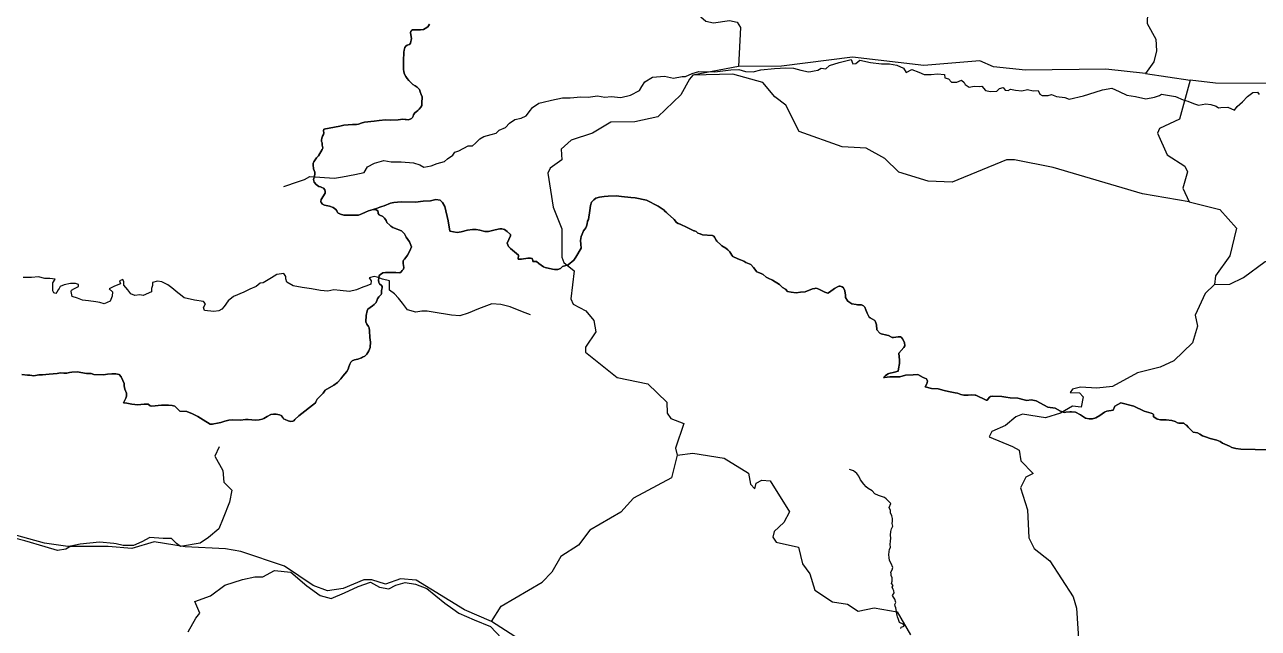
# Model space of a CAD drawing. Header units: metres. Extents: x 13.21 to 19.52, y 42.14 to 46.62.
# Drawn here: x 17.3293 to 17.7217, y 45.4428 to 45.6349 of the extents above; entities that cross this region are included whole.
import ezdxf

# ---------------------------------------------------------------- set-up
doc = ezdxf.new("R2010")
doc.units = ezdxf.units.M
doc.header["$MEASUREMENT"] = 0
for name, color, linetype in [('CESTE', 5, 'Continuous'), ('hr', 9, 'Continuous'), ('RIJEKE', 4, 'Continuous')]:
    doc.layers.add(name, color=color, linetype=linetype)

msp = doc.modelspace()

# ---------------------------------------------------------------- linework, layer by layer
at = {"layer": 'CESTE'}
for p, q in [((17.55638, 45.62156), (17.5418, 45.61883)), ((17.5418, 45.61883), (17.54075, 45.61754)), ((17.68584, 45.61928), (17.70009, 45.61723)), ((17.53637, 45.50013), (17.53688, 45.49785))]:
    msp.add_line(p, q, dxfattribs=at)
for points in [[(17.69358, 45.70353), (17.68395, 45.70104), (17.67989, 45.69888), (17.67972, 45.69178), (17.67815, 45.68647), (17.67878, 45.68105), (17.68278, 45.67966), (17.68722, 45.67537), (17.69053, 45.6686), (17.69318, 45.66556), (17.69611, 45.65323), (17.69412, 45.64807), (17.68969, 45.64367), (17.68653, 45.63876), (17.68635, 45.6352), (17.68917, 45.6302), (17.6894, 45.62658), (17.68853, 45.62305), (17.68584, 45.61928)], [(17.52374, 45.68534), (17.52831, 45.67317), (17.5304, 45.66433), (17.5444, 45.63732), (17.54596, 45.63602), (17.54847, 45.63548), (17.55356, 45.63616), (17.55591, 45.6356), (17.55701, 45.63393), (17.55638, 45.62156)], [(17.68584, 45.61928), (17.67321, 45.62073), (17.64763, 45.62042), (17.63749, 45.62149), (17.63315, 45.62331), (17.61536, 45.62183), (17.59266, 45.62454), (17.57003, 45.62168), (17.55638, 45.62156)], [(17.54075, 45.61754), (17.53804, 45.6125), (17.53069, 45.60554), (17.52341, 45.60393), (17.51575, 45.60385), (17.50995, 45.60037), (17.50312, 45.59812), (17.49995, 45.59526), (17.50014, 45.59183), (17.49641, 45.58919), (17.49571, 45.58758), (17.49736, 45.5768), (17.50012, 45.56988), (17.50013, 45.56086), (17.50084, 45.55921), (17.50411, 45.55656), (17.50302, 45.54762), (17.50382, 45.54588), (17.50783, 45.54378), (17.51039, 45.54072), (17.51102, 45.5371), (17.5077, 45.53225), (17.50766, 45.53064), (17.51773, 45.52256), (17.52751, 45.52055), (17.53358, 45.51472), (17.53364, 45.51123), (17.5348, 45.5096), (17.53902, 45.50793), (17.53637, 45.50013)], [(17.69978, 45.57851), (17.68485, 45.58106), (17.65652, 45.58938), (17.64418, 45.59184), (17.64163, 45.59184), (17.62435, 45.58473), (17.6167, 45.58506), (17.60733, 45.58792), (17.60291, 45.59223), (17.597, 45.59554), (17.58933, 45.59604), (17.57566, 45.60082), (17.57142, 45.60928), (17.56796, 45.61185), (17.56406, 45.61645), (17.5546, 45.61916), (17.5418, 45.61883)], [(17.70009, 45.61723), (17.69664, 45.60483), (17.6903, 45.60187), (17.68963, 45.60033), (17.69274, 45.59343), (17.69841, 45.58979), (17.69926, 45.58805), (17.69777, 45.58284), (17.69978, 45.57851)], [(17.80258, 45.61657), (17.79223, 45.61777), (17.79063, 45.617), (17.78952, 45.61322), (17.77766, 45.61042), (17.76494, 45.60918), (17.75745, 45.6102), (17.7437, 45.61493), (17.73624, 45.61619), (17.70807, 45.6162), (17.70009, 45.61723)], [(17.69978, 45.57851), (17.70947, 45.57606), (17.71482, 45.57009), (17.71263, 45.56128), (17.70817, 45.55491), (17.70779, 45.55221)], [(17.70779, 45.55221), (17.71273, 45.55229), (17.717, 45.55437), (17.72397, 45.55946), (17.73408, 45.56077), (17.74174, 45.56067), (17.74647, 45.56202), (17.75418, 45.56235), (17.75657, 45.56186), (17.76029, 45.55935), (17.76519, 45.5585), (17.7816, 45.56322), (17.78983, 45.56675)], [(17.70779, 45.55221), (17.70486, 45.54929), (17.70166, 45.54247), (17.70243, 45.53892), (17.70081, 45.53366), (17.69481, 45.5279), (17.69053, 45.52594), (17.68333, 45.52407), (17.67538, 45.51973), (17.67037, 45.51916), (17.66518, 45.51952), (17.66261, 45.51885), (17.66187, 45.51783), (17.66484, 45.51772), (17.66603, 45.5165), (17.66536, 45.51313), (17.66265, 45.51351), (17.65878, 45.51122), (17.65402, 45.50974), (17.64673, 45.51095), (17.64462, 45.51006), (17.64128, 45.50728), (17.63693, 45.50545), (17.63615, 45.50371), (17.6435, 45.5006)], [(17.53688, 45.49785), (17.54182, 45.49851), (17.55183, 45.49697), (17.55952, 45.49218), (17.56022, 45.48871), (17.56159, 45.48718), (17.56202, 45.48898), (17.56381, 45.48998), (17.56645, 45.48969), (17.5726, 45.47988), (17.57084, 45.4765), (17.56769, 45.47359), (17.56733, 45.47185), (17.56834, 45.47023), (17.5755, 45.46867), (17.57671, 45.46335), (17.57906, 45.46016), (17.58069, 45.45491), (17.58627, 45.45121), (17.59107, 45.45052), (17.59448, 45.44821), (17.59951, 45.44932), (17.60684, 45.44801), (17.61114, 45.44068)], [(17.6435, 45.5006), (17.64561, 45.49946), (17.64617, 45.49606), (17.65006, 45.49206), (17.6478, 45.49085), (17.6461, 45.4875), (17.64827, 45.48052), (17.64869, 45.47158), (17.65044, 45.46819), (17.65541, 45.46423), (17.66284, 45.45277), (17.6639, 45.44926), (17.66459, 45.43782)], [(17.53688, 45.49785), (17.53504, 45.49072), (17.52299, 45.48422), (17.51889, 45.47973), (17.5091, 45.47399), (17.50545, 45.46925), (17.4998, 45.46565), (17.49696, 45.46066), (17.49386, 45.45751)], [(17.47784, 45.44492), (17.46918, 45.44873), (17.45379, 45.45817), (17.44884, 45.45854), (17.44412, 45.45686), (17.43975, 45.45826), (17.43716, 45.45827), (17.43061, 45.4555), (17.42566, 45.45478), (17.4211, 45.45638), (17.41191, 45.46254), (17.39806, 45.4672), (17.39314, 45.46814), (17.38038, 45.46869), (17.37046, 45.47029), (17.36342, 45.46816), (17.3558, 45.46886), (17.34305, 45.4688), (17.33555, 45.4699), (17.32368, 45.4732)], [(17.47784, 45.44492), (17.48085, 45.44981), (17.49386, 45.45751)], [(17.49393, 45.43759), (17.48666, 45.43927), (17.47784, 45.44492)]]:
    msp.add_lwpolyline(points, dxfattribs=at)
at = {"layer": 'hr'}
for points in [[(17.45805, 45.63501), (17.45779, 45.63452), (17.4575, 45.6342), (17.45672, 45.63364), (17.45611, 45.63327), (17.45525, 45.63318), (17.45399, 45.63317), (17.45324, 45.63323), (17.45268, 45.63323), (17.45236, 45.63303), (17.45209, 45.63274), (17.452, 45.63222), (17.45238, 45.63043), (17.45198, 45.62893), (17.45171, 45.62854), (17.45097, 45.6283), (17.4505, 45.62805), (17.45019, 45.62758), (17.45006, 45.62671), (17.44987, 45.62609), (17.44981, 45.62335), (17.44981, 45.62065), (17.44989, 45.6199), (17.45016, 45.61906), (17.45049, 45.61838), (17.45101, 45.61774), (17.45145, 45.61714), (17.45208, 45.61641), (17.4528, 45.61582), (17.45348, 45.61535), (17.4541, 45.61493), (17.45457, 45.61459), (17.45491, 45.6142), (17.45511, 45.6135), (17.45541, 45.61264), (17.45571, 45.6119), (17.45573, 45.61123), (17.45565, 45.61056), (17.45566, 45.60976), (17.45567, 45.60909), (17.45526, 45.60856), (17.45478, 45.60799), (17.45434, 45.60759), (17.45378, 45.60717), (17.45338, 45.60681), (17.45318, 45.60653), (17.45295, 45.60618), (17.45284, 45.60576), (17.45268, 45.6053), (17.45235, 45.60505), (17.45196, 45.60484), (17.45131, 45.6046), (17.45066, 45.60464), (17.45029, 45.60473), (17.44944, 45.6048), (17.44888, 45.60465), (17.44809, 45.60458), (17.44559, 45.6045), (17.44411, 45.60459), (17.44208, 45.60438), (17.44044, 45.60415), (17.43739, 45.60385), (17.43632, 45.60355), (17.43549, 45.60321), (17.4348, 45.60305), (17.43352, 45.60305), (17.43086, 45.60284), (17.42955, 45.6026), (17.42447, 45.60164), (17.42434, 45.60109), (17.42447, 45.60048), (17.42433, 45.59986), (17.42407, 45.59933), (17.42385, 45.59877), (17.42373, 45.59815), (17.42375, 45.59764), (17.42389, 45.59723), (17.42393, 45.59646), (17.42407, 45.59623), (17.42412, 45.59561), (17.42393, 45.59509), (17.4228, 45.59317), (17.42216, 45.59244), (17.4217, 45.59186), (17.42128, 45.59121), (17.42109, 45.59074), (17.42105, 45.59026), (17.42119, 45.589), (17.42159, 45.58794), (17.42159, 45.58743), (17.42145, 45.58663), (17.4212, 45.58556), (17.42141, 45.58475), (17.42202, 45.58397), (17.4224, 45.58366), (17.42281, 45.58337), (17.42342, 45.58323), (17.42381, 45.5831), (17.42436, 45.58283), (17.42474, 45.58236), (17.42492, 45.58183), (17.42487, 45.58122), (17.42356, 45.57918), (17.42354, 45.57862), (17.42359, 45.57826), (17.42406, 45.57771), (17.42462, 45.57738), (17.42625, 45.5771), (17.42737, 45.57671), (17.42825, 45.57608), (17.42859, 45.57561), (17.42883, 45.57512), (17.42903, 45.57485), (17.4293, 45.57474), (17.42972, 45.57455), (17.43083, 45.57428), (17.4325, 45.57422), (17.43415, 45.57423), (17.43546, 45.57427), (17.43658, 45.57468), (17.43774, 45.5752), (17.43861, 45.57568), (17.44015, 45.5761), (17.4411, 45.57597), (17.44163, 45.5756), (17.44178, 45.57508), (17.44175, 45.57478), (17.44203, 45.57437), (17.44322, 45.57383), (17.44376, 45.57325), (17.44426, 45.57257), (17.44445, 45.57192), (17.44549, 45.57111), (17.44582, 45.57073), (17.44636, 45.57028), (17.44696, 45.57009), (17.44916, 45.56924), (17.45013, 45.56836), (17.45068, 45.56723), (17.45167, 45.56577), (17.45232, 45.56413), (17.4518, 45.56289), (17.45107, 45.56156), (17.45054, 45.56077), (17.45016, 45.56029), (17.44977, 45.55988), (17.44969, 45.5596), (17.44964, 45.55885), (17.4499, 45.55763), (17.44976, 45.55711), (17.44942, 45.5566), (17.44908, 45.55621), (17.44859, 45.55591), (17.44738, 45.55601), (17.44675, 45.55603), (17.44499, 45.55602), (17.44407, 45.55599), (17.44318, 45.55592), (17.44252, 45.55533), (17.44208, 45.55502), (17.4419, 45.55424), (17.4418, 45.55362), (17.44192, 45.55283), (17.44211, 45.55245), (17.44275, 45.55192), (17.44298, 45.55155), (17.44299, 45.5511), (17.44281, 45.55027), (17.44277, 45.54925), (17.44268, 45.54898), (17.44195, 45.54822), (17.44148, 45.54764), (17.44109, 45.5465), (17.44047, 45.54582), (17.43993, 45.54537), (17.43843, 45.5443), (17.4382, 45.54376), (17.43794, 45.54232), (17.43785, 45.54034), (17.43809, 45.53955), (17.43864, 45.53878), (17.43884, 45.53843), (17.43902, 45.5375), (17.43904, 45.53534), (17.43928, 45.53385), (17.43928, 45.5333), (17.43924, 45.53283), (17.43919, 45.5321), (17.43877, 45.53113), (17.43818, 45.53006), (17.43745, 45.52942), (17.43677, 45.52905), (17.43648, 45.52891), (17.43528, 45.52844), (17.43426, 45.52821), (17.43342, 45.52787), (17.43307, 45.52745), (17.43276, 45.52689), (17.43241, 45.52599), (17.43217, 45.52522), (17.43182, 45.52446), (17.43051, 45.52305), (17.42991, 45.5222), (17.42877, 45.52105), (17.42763, 45.52015), (17.42492, 45.51852), (17.42421, 45.51758), (17.42235, 45.51574), (17.42199, 45.51511), (17.42194, 45.51491), (17.42182, 45.51451), (17.41654, 45.51044), (17.41528, 45.50925), (17.41491, 45.50886), (17.41457, 45.50873), (17.41395, 45.50865), (17.41311, 45.50877), (17.41219, 45.50919), (17.41165, 45.50949), (17.41146, 45.50986), (17.41084, 45.51054), (17.41031, 45.51076), (17.40926, 45.51095), (17.40848, 45.51095), (17.40757, 45.51082), (17.40638, 45.51022), (17.40541, 45.50953), (17.40482, 45.50932), (17.40385, 45.50914), (17.40282, 45.50906), (17.40155, 45.50913), (17.4004, 45.50925), (17.3995, 45.50925), (17.39792, 45.50907), (17.39532, 45.50918), (17.39428, 45.50901), (17.39296, 45.50871), (17.3917, 45.50832), (17.39067, 45.50806), (17.38951, 45.50782), (17.38899, 45.50778), (17.38832, 45.5078), (17.38604, 45.50914), (17.38437, 45.51022), (17.38271, 45.51109), (17.38085, 45.51182), (17.37866, 45.51193), (17.37709, 45.51353), (17.3762, 45.51368), (17.37499, 45.51381), (17.37283, 45.51376), (17.36971, 45.5135), (17.36924, 45.51359), (17.36853, 45.51407), (17.36812, 45.51412), (17.36729, 45.51415), (17.36628, 45.51397), (17.36531, 45.51395), (17.36337, 45.51417), (17.36176, 45.51446), (17.36068, 45.51456), (17.3608, 45.51477), (17.36144, 45.51607), (17.36166, 45.51662), (17.3617, 45.51764), (17.36115, 45.51888), (17.36095, 45.51992), (17.3609, 45.52064), (17.36056, 45.52162), (17.36001, 45.52286), (17.35936, 45.52356), (17.35828, 45.52375), (17.35704, 45.52378), (17.35563, 45.52367), (17.35434, 45.52349), (17.35133, 45.52354), (17.35046, 45.52384), (17.3489, 45.5239), (17.34598, 45.52439), (17.34432, 45.52427), (17.34357, 45.52417), (17.34265, 45.524), (17.34174, 45.52399), (17.3407, 45.52405), (17.33959, 45.52391), (17.33703, 45.52367), (17.33492, 45.52343), (17.33458, 45.52344), (17.33376, 45.52347), (17.33222, 45.52318), (17.33097, 45.52331), (17.33015, 45.5233), (17.3284, 45.52352)], [(17.72528, 45.49954), (17.71617, 45.49975), (17.71463, 45.49998), (17.71329, 45.50032), (17.71256, 45.50079), (17.71032, 45.50168), (17.70957, 45.50227), (17.70859, 45.50263), (17.70644, 45.50323), (17.70495, 45.50375), (17.70398, 45.50405), (17.70317, 45.50455), (17.70234, 45.50497), (17.70103, 45.50523), (17.69944, 45.50684), (17.69892, 45.50742), (17.69852, 45.50763), (17.69802, 45.50806), (17.69698, 45.50807), (17.69647, 45.50812), (17.69598, 45.50823), (17.69532, 45.50857), (17.69424, 45.50892), (17.69244, 45.50908), (17.69067, 45.50917), (17.68965, 45.50931), (17.68943, 45.5094), (17.68856, 45.50993), (17.68841, 45.51013), (17.68835, 45.51085), (17.68823, 45.51108), (17.68769, 45.51129), (17.68543, 45.51184), (17.6821, 45.51346), (17.678, 45.51455), (17.6771, 45.51397), (17.67612, 45.51347), (17.67555, 45.5122), (17.67356, 45.51187), (17.67307, 45.5117), (17.6728, 45.51158), (17.67128, 45.51046), (17.6701, 45.50981), (17.66898, 45.50947), (17.66797, 45.50945), (17.66673, 45.50965), (17.66517, 45.51076), (17.66358, 45.51152), (17.66228, 45.51167), (17.66177, 45.51172), (17.66049, 45.51152), (17.66, 45.51147), (17.65883, 45.51185), (17.65709, 45.51283), (17.65481, 45.51318), (17.65106, 45.51513), (17.64944, 45.5155), (17.64813, 45.51526), (17.64721, 45.51546), (17.64523, 45.51599), (17.64284, 45.51617), (17.64139, 45.51632), (17.64013, 45.51654), (17.63715, 45.51663), (17.63659, 45.5166), (17.63621, 45.51638), (17.63547, 45.51539), (17.63519, 45.51534), (17.63182, 45.51695), (17.63169, 45.51697), (17.63058, 45.5171), (17.62941, 45.51699), (17.62807, 45.51697), (17.62714, 45.5172), (17.62604, 45.51757), (17.62531, 45.51777), (17.62323, 45.51814), (17.62185, 45.51851), (17.61986, 45.519), (17.61775, 45.51909), (17.61573, 45.5196), (17.61625, 45.52056), (17.61646, 45.52139), (17.61619, 45.52213), (17.61516, 45.52261), (17.61341, 45.52353), (17.61191, 45.52349), (17.6095, 45.52332), (17.60766, 45.52286), (17.60447, 45.52277), (17.60287, 45.52265), (17.60255, 45.52262), (17.6026, 45.52274), (17.60314, 45.52328), (17.60396, 45.5238), (17.60421, 45.52392), (17.60601, 45.52432), (17.60715, 45.52465), (17.60731, 45.52535), (17.60754, 45.52707), (17.60756, 45.52815), (17.60738, 45.53037), (17.60893, 45.53212), (17.60929, 45.5327), (17.60918, 45.5337), (17.60855, 45.53489), (17.60824, 45.53531), (17.60794, 45.53554), (17.60713, 45.53551), (17.60563, 45.53538), (17.60527, 45.53538), (17.60404, 45.53601), (17.60351, 45.53609), (17.60177, 45.53647), (17.60133, 45.53669), (17.60034, 45.5378), (17.60028, 45.53933), (17.59999, 45.54032), (17.5997, 45.54069), (17.5983, 45.54154), (17.59791, 45.54181), (17.59733, 45.54305), (17.5969, 45.54416), (17.59655, 45.54494), (17.59616, 45.54539), (17.5955, 45.54568), (17.59515, 45.54575), (17.59423, 45.54576), (17.59382, 45.5458), (17.59247, 45.54601), (17.59118, 45.54689), (17.59091, 45.54717), (17.59037, 45.54808), (17.59037, 45.54878), (17.59024, 45.55016), (17.58981, 45.55116), (17.5894, 45.5514), (17.58876, 45.55163), (17.58844, 45.55162), (17.58809, 45.55155), (17.58686, 45.5509), (17.58529, 45.54977), (17.58481, 45.5494), (17.58388, 45.54979), (17.58196, 45.55067), (17.58137, 45.55091), (17.58095, 45.55099), (17.58066, 45.55097), (17.57992, 45.55084), (17.57762, 45.54984), (17.57605, 45.54973), (17.57469, 45.54957), (17.57312, 45.54974), (17.57198, 45.54994), (17.57128, 45.5507), (17.57034, 45.55119), (17.56943, 45.55223), (17.56717, 45.55356), (17.56576, 45.55421), (17.56515, 45.55454), (17.56422, 45.55533), (17.56361, 45.55571), (17.56268, 45.55598), (17.56223, 45.5562), (17.56111, 45.55763), (17.56027, 45.55851), (17.5587, 45.55919), (17.55804, 45.55963), (17.55702, 45.56003), (17.55614, 45.56036), (17.55456, 45.56115), (17.55424, 45.56147), (17.55363, 45.56253), (17.55302, 45.56321), (17.55235, 45.56377), (17.55112, 45.5645), (17.55072, 45.56481), (17.54945, 45.566), (17.54922, 45.56627), (17.54874, 45.56723), (17.54851, 45.56752), (17.54809, 45.56775), (17.54797, 45.56776), (17.54488, 45.56804), (17.54421, 45.56826), (17.54348, 45.56853), (17.54294, 45.56903), (17.54241, 45.56926), (17.54217, 45.5693), (17.54176, 45.56948), (17.54006, 45.57036), (17.53778, 45.57134), (17.53713, 45.57156), (17.53663, 45.57194), (17.53593, 45.57291), (17.53571, 45.57312), (17.53394, 45.57471), (17.53346, 45.57506), (17.53295, 45.57552), (17.53276, 45.5758), (17.53081, 45.57706), (17.52713, 45.57907), (17.52351, 45.57977), (17.52211, 45.57985), (17.51912, 45.58022), (17.51747, 45.58037), (17.51487, 45.58032), (17.51362, 45.58019), (17.5121, 45.57994), (17.511, 45.57961), (17.51035, 45.57917), (17.50988, 45.57874), (17.50961, 45.57837), (17.50928, 45.57734), (17.50909, 45.57573), (17.50864, 45.5729), (17.50834, 45.57229), (17.5082, 45.57148), (17.508, 45.57075), (17.50776, 45.57019), (17.50747, 45.56977), (17.50703, 45.56926), (17.50659, 45.5682), (17.50633, 45.56747), (17.50613, 45.5662), (17.50626, 45.56505), (17.50635, 45.56377), (17.50466, 45.56091), (17.50397, 45.55995), (17.50217, 45.55848), (17.50033, 45.5579), (17.4997, 45.5573), (17.4989, 45.55697), (17.49784, 45.55701), (17.49718, 45.55712), (17.49491, 45.55765), (17.49438, 45.5578), (17.49282, 45.55892), (17.49208, 45.55953), (17.49165, 45.55949), (17.49097, 45.55955), (17.49096, 45.55979), (17.49077, 45.56045), (17.49023, 45.56058), (17.4894, 45.56054), (17.48737, 45.56026), (17.48624, 45.56025), (17.48633, 45.56156), (17.4851, 45.56261), (17.48383, 45.56363), (17.48322, 45.56431), (17.48278, 45.5653), (17.48387, 45.5677), (17.48387, 45.56808), (17.48279, 45.56902), (17.48191, 45.5697), (17.48109, 45.56991), (17.48041, 45.56987), (17.47895, 45.56962), (17.4768, 45.5691), (17.4757, 45.56903), (17.47413, 45.5695), (17.4729, 45.5697), (17.47173, 45.56966), (17.47014, 45.56948), (17.46815, 45.56899), (17.46682, 45.56871), (17.46454, 45.56915), (17.46398, 45.57242), (17.4629, 45.57703), (17.46217, 45.57826), (17.46148, 45.57904), (17.46011, 45.5792), (17.4584, 45.57885), (17.45608, 45.57874), (17.45359, 45.57842), (17.44906, 45.57847), (17.44668, 45.57832), (17.44561, 45.57811), (17.44362, 45.57718), (17.44294, 45.57701), (17.44222, 45.57676), (17.44125, 45.57635), (17.44015, 45.5761), (17.43861, 45.57568), (17.43774, 45.5752), (17.43658, 45.57468), (17.43546, 45.57427), (17.43415, 45.57423), (17.4325, 45.57422), (17.43083, 45.57428), (17.42972, 45.57455), (17.4293, 45.57474), (17.42903, 45.57485), (17.42883, 45.57512), (17.42859, 45.57561), (17.42825, 45.57608), (17.42737, 45.57671), (17.42625, 45.5771), (17.42462, 45.57738), (17.42406, 45.57771), (17.42359, 45.57826), (17.42354, 45.57862), (17.42356, 45.57918), (17.42487, 45.58122), (17.42492, 45.58183), (17.42474, 45.58236), (17.42436, 45.58283), (17.42381, 45.5831), (17.42342, 45.58323), (17.42281, 45.58337), (17.4224, 45.58366), (17.42202, 45.58397), (17.42141, 45.58475), (17.4212, 45.58556), (17.42145, 45.58663), (17.42159, 45.58743), (17.42159, 45.58794), (17.42119, 45.589), (17.42105, 45.59026), (17.42109, 45.59074), (17.42128, 45.59121), (17.4217, 45.59186), (17.42216, 45.59244), (17.4228, 45.59317), (17.42393, 45.59509), (17.42412, 45.59561), (17.42407, 45.59623), (17.42393, 45.59646), (17.42389, 45.59723), (17.42375, 45.59764), (17.42373, 45.59815), (17.42385, 45.59877), (17.42407, 45.59933), (17.42433, 45.59986), (17.42447, 45.60048), (17.42434, 45.60109), (17.42447, 45.60164), (17.42955, 45.6026), (17.43086, 45.60284), (17.43352, 45.60305), (17.4348, 45.60305), (17.43549, 45.60321), (17.43632, 45.60355), (17.43739, 45.60385), (17.44044, 45.60415), (17.44208, 45.60438), (17.44411, 45.60459), (17.44559, 45.6045), (17.44809, 45.60458), (17.44888, 45.60465), (17.44944, 45.6048), (17.45029, 45.60473), (17.45066, 45.60464), (17.45131, 45.6046), (17.45196, 45.60484), (17.45235, 45.60505), (17.45268, 45.6053), (17.45284, 45.60576), (17.45295, 45.60618), (17.45318, 45.60653), (17.45338, 45.60681), (17.45378, 45.60717), (17.45434, 45.60759), (17.45478, 45.60799), (17.45526, 45.60856), (17.45567, 45.60909), (17.45566, 45.60976), (17.45565, 45.61056), (17.45573, 45.61123), (17.45571, 45.6119), (17.45541, 45.61264), (17.45511, 45.6135), (17.45491, 45.6142), (17.45457, 45.61459), (17.4541, 45.61493), (17.45348, 45.61535), (17.4528, 45.61582), (17.45208, 45.61641), (17.45145, 45.61714), (17.45101, 45.61774), (17.45049, 45.61838), (17.45016, 45.61906), (17.44989, 45.6199), (17.44981, 45.62065), (17.44981, 45.62335), (17.44987, 45.62609), (17.45006, 45.62671), (17.45019, 45.62758), (17.4505, 45.62805), (17.45097, 45.6283), (17.45171, 45.62854), (17.45198, 45.62893), (17.45238, 45.63043), (17.452, 45.63222), (17.45209, 45.63274), (17.45236, 45.63303), (17.45268, 45.63323), (17.45324, 45.63323), (17.45399, 45.63317), (17.45525, 45.63318), (17.45611, 45.63327), (17.45672, 45.63364), (17.4575, 45.6342), (17.45779, 45.63452), (17.45805, 45.63501)], [(17.3284, 45.52352), (17.33015, 45.5233), (17.33097, 45.52331), (17.33222, 45.52318), (17.33376, 45.52347), (17.33458, 45.52344), (17.33492, 45.52343), (17.33703, 45.52367), (17.33959, 45.52391), (17.3407, 45.52405), (17.34174, 45.52399), (17.34265, 45.524), (17.34357, 45.52417), (17.34432, 45.52427), (17.34598, 45.52439), (17.3489, 45.5239), (17.35046, 45.52384), (17.35133, 45.52354), (17.35434, 45.52349), (17.35563, 45.52367), (17.35704, 45.52378), (17.35828, 45.52375), (17.35936, 45.52356), (17.36001, 45.52286), (17.36056, 45.52162), (17.3609, 45.52064), (17.36095, 45.51992), (17.36115, 45.51888), (17.3617, 45.51764), (17.36166, 45.51662), (17.36144, 45.51607), (17.3608, 45.51477), (17.36068, 45.51456), (17.36176, 45.51446), (17.36337, 45.51417), (17.36531, 45.51395), (17.36628, 45.51397), (17.36729, 45.51415), (17.36812, 45.51412), (17.36853, 45.51407), (17.36924, 45.51359), (17.36971, 45.5135), (17.37283, 45.51376), (17.37499, 45.51381), (17.3762, 45.51368), (17.37709, 45.51353), (17.37866, 45.51193), (17.38085, 45.51182), (17.38271, 45.51109), (17.38437, 45.51022), (17.38604, 45.50914), (17.38832, 45.5078), (17.38899, 45.50778), (17.38951, 45.50782), (17.39067, 45.50806), (17.3917, 45.50832), (17.39296, 45.50871), (17.39428, 45.50901), (17.39532, 45.50918), (17.39792, 45.50907), (17.3995, 45.50925), (17.4004, 45.50925), (17.40155, 45.50913), (17.40282, 45.50906), (17.40385, 45.50914), (17.40482, 45.50932), (17.40541, 45.50953), (17.40638, 45.51022), (17.40757, 45.51082), (17.40848, 45.51095), (17.40926, 45.51095), (17.41031, 45.51076), (17.41084, 45.51054), (17.41146, 45.50986), (17.41165, 45.50949), (17.41219, 45.50919), (17.41311, 45.50877), (17.41395, 45.50865), (17.41457, 45.50873), (17.41491, 45.50886), (17.41528, 45.50925), (17.41654, 45.51044), (17.42182, 45.51451), (17.42194, 45.51491), (17.42199, 45.51511), (17.42235, 45.51574), (17.42421, 45.51758), (17.42492, 45.51852), (17.42763, 45.52015), (17.42877, 45.52105), (17.42991, 45.5222), (17.43051, 45.52305), (17.43182, 45.52446), (17.43217, 45.52522), (17.43241, 45.52599), (17.43276, 45.52689), (17.43307, 45.52745), (17.43342, 45.52787), (17.43426, 45.52821), (17.43528, 45.52844), (17.43648, 45.52891), (17.43677, 45.52905), (17.43745, 45.52942), (17.43818, 45.53006), (17.43877, 45.53113), (17.43919, 45.5321), (17.43924, 45.53283), (17.43928, 45.5333), (17.43928, 45.53385), (17.43904, 45.53534), (17.43902, 45.5375), (17.43884, 45.53843), (17.43864, 45.53878), (17.43809, 45.53955), (17.43785, 45.54034), (17.43794, 45.54232), (17.4382, 45.54376), (17.43843, 45.5443), (17.43993, 45.54537), (17.44047, 45.54582), (17.44109, 45.5465), (17.44148, 45.54764), (17.44195, 45.54822), (17.44268, 45.54898), (17.44277, 45.54925), (17.44281, 45.55027), (17.44299, 45.5511), (17.44298, 45.55155), (17.44275, 45.55192), (17.44211, 45.55245), (17.44192, 45.55283), (17.4418, 45.55362), (17.4419, 45.55424), (17.44208, 45.55502), (17.44252, 45.55533), (17.44318, 45.55592), (17.44407, 45.55599), (17.44499, 45.55602), (17.44675, 45.55603), (17.44738, 45.55601), (17.44859, 45.55591), (17.44908, 45.55621), (17.44942, 45.5566), (17.44976, 45.55711), (17.4499, 45.55763), (17.44964, 45.55885), (17.44969, 45.5596), (17.44977, 45.55988), (17.45016, 45.56029), (17.45054, 45.56077), (17.45107, 45.56156), (17.4518, 45.56289), (17.45232, 45.56413), (17.45167, 45.56577), (17.45068, 45.56723), (17.45013, 45.56836), (17.44916, 45.56924), (17.44696, 45.57009), (17.44636, 45.57028), (17.44582, 45.57073), (17.44549, 45.57111), (17.44445, 45.57192), (17.44426, 45.57257), (17.44376, 45.57325), (17.44322, 45.57383), (17.44203, 45.57437), (17.44175, 45.57478), (17.44178, 45.57508), (17.44163, 45.5756), (17.4411, 45.57597), (17.44015, 45.5761), (17.44125, 45.57635), (17.44222, 45.57676), (17.44294, 45.57701), (17.44362, 45.57718), (17.44561, 45.57811), (17.44668, 45.57832), (17.44906, 45.57847), (17.45359, 45.57842), (17.45608, 45.57874), (17.4584, 45.57885), (17.46011, 45.5792), (17.46148, 45.57904), (17.46217, 45.57826), (17.4629, 45.57703), (17.46398, 45.57242), (17.46454, 45.56915), (17.46682, 45.56871), (17.46815, 45.56899), (17.47014, 45.56948), (17.47173, 45.56966), (17.4729, 45.5697), (17.47413, 45.5695), (17.4757, 45.56903), (17.4768, 45.5691), (17.47895, 45.56962), (17.48041, 45.56987), (17.48109, 45.56991), (17.48191, 45.5697), (17.48279, 45.56902), (17.48387, 45.56808), (17.48387, 45.5677), (17.48278, 45.5653), (17.48322, 45.56431), (17.48383, 45.56363), (17.4851, 45.56261), (17.48633, 45.56156), (17.48624, 45.56025), (17.48737, 45.56026), (17.4894, 45.56054), (17.49023, 45.56058), (17.49077, 45.56045), (17.49096, 45.55979), (17.49097, 45.55955), (17.49165, 45.55949), (17.49208, 45.55953), (17.49282, 45.55892), (17.49438, 45.5578), (17.49491, 45.55765), (17.49718, 45.55712), (17.49784, 45.55701), (17.4989, 45.55697), (17.4997, 45.5573), (17.50033, 45.5579), (17.50217, 45.55848), (17.50397, 45.55995), (17.50466, 45.56091), (17.50635, 45.56377), (17.50626, 45.56505), (17.50613, 45.5662), (17.50633, 45.56747), (17.50659, 45.5682), (17.50703, 45.56926), (17.50747, 45.56977), (17.50776, 45.57019), (17.508, 45.57075), (17.5082, 45.57148), (17.50834, 45.57229), (17.50864, 45.5729), (17.50909, 45.57573), (17.50928, 45.57734), (17.50961, 45.57837), (17.50988, 45.57874), (17.51035, 45.57917), (17.511, 45.57961), (17.5121, 45.57994), (17.51362, 45.58019), (17.51487, 45.58032), (17.51747, 45.58037), (17.51912, 45.58022), (17.52211, 45.57985), (17.52351, 45.57977), (17.52713, 45.57907), (17.53081, 45.57706), (17.53276, 45.5758), (17.53295, 45.57552), (17.53346, 45.57506), (17.53394, 45.57471), (17.53571, 45.57312), (17.53593, 45.57291), (17.53663, 45.57194), (17.53713, 45.57156), (17.53778, 45.57134), (17.54006, 45.57036), (17.54176, 45.56948), (17.54217, 45.5693), (17.54241, 45.56926), (17.54294, 45.56903), (17.54348, 45.56853), (17.54421, 45.56826), (17.54488, 45.56804), (17.54797, 45.56776), (17.54809, 45.56775), (17.54851, 45.56752), (17.54874, 45.56723), (17.54922, 45.56627), (17.54945, 45.566), (17.55072, 45.56481), (17.55112, 45.5645), (17.55235, 45.56377), (17.55302, 45.56321), (17.55363, 45.56253), (17.55424, 45.56147), (17.55456, 45.56115), (17.55614, 45.56036), (17.55702, 45.56003), (17.55804, 45.55963), (17.5587, 45.55919), (17.56027, 45.55851), (17.56111, 45.55763), (17.56223, 45.5562), (17.56268, 45.55598), (17.56361, 45.55571), (17.56422, 45.55533), (17.56515, 45.55454), (17.56576, 45.55421), (17.56717, 45.55356), (17.56943, 45.55223), (17.57034, 45.55119), (17.57128, 45.5507), (17.57198, 45.54994), (17.57312, 45.54974), (17.57469, 45.54957), (17.57605, 45.54973), (17.57762, 45.54984), (17.57992, 45.55084), (17.58066, 45.55097), (17.58095, 45.55099), (17.58137, 45.55091), (17.58196, 45.55067), (17.58388, 45.54979), (17.58481, 45.5494), (17.58529, 45.54977), (17.58686, 45.5509), (17.58809, 45.55155), (17.58844, 45.55162), (17.58876, 45.55163), (17.5894, 45.5514), (17.58981, 45.55116), (17.59024, 45.55016), (17.59037, 45.54878), (17.59037, 45.54808), (17.59091, 45.54717), (17.59118, 45.54689), (17.59247, 45.54601), (17.59382, 45.5458), (17.59423, 45.54576), (17.59515, 45.54575), (17.5955, 45.54568), (17.59616, 45.54539), (17.59655, 45.54494), (17.5969, 45.54416), (17.59733, 45.54305), (17.59791, 45.54181), (17.5983, 45.54154), (17.5997, 45.54069), (17.59999, 45.54032), (17.60028, 45.53933), (17.60034, 45.5378), (17.60133, 45.53669), (17.60177, 45.53647), (17.60351, 45.53609), (17.60404, 45.53601), (17.60527, 45.53538), (17.60563, 45.53538), (17.60713, 45.53551), (17.60794, 45.53554), (17.60824, 45.53531), (17.60855, 45.53489), (17.60918, 45.5337), (17.60929, 45.5327), (17.60893, 45.53212), (17.60738, 45.53037), (17.60756, 45.52815), (17.60754, 45.52707), (17.60731, 45.52535), (17.60715, 45.52465), (17.60601, 45.52432), (17.60421, 45.52392), (17.60396, 45.5238), (17.60314, 45.52328), (17.6026, 45.52274), (17.60255, 45.52262), (17.60287, 45.52265), (17.60447, 45.52277), (17.60766, 45.52286), (17.6095, 45.52332), (17.61191, 45.52349), (17.61341, 45.52353), (17.61516, 45.52261), (17.61619, 45.52213), (17.61646, 45.52139), (17.61625, 45.52056), (17.61573, 45.5196), (17.61775, 45.51909), (17.61986, 45.519), (17.62185, 45.51851), (17.62323, 45.51814), (17.62531, 45.51777), (17.62604, 45.51757), (17.62714, 45.5172), (17.62807, 45.51697), (17.62941, 45.51699), (17.63058, 45.5171), (17.63169, 45.51697), (17.63182, 45.51695), (17.63519, 45.51534), (17.63547, 45.51539), (17.63621, 45.51638), (17.63659, 45.5166), (17.63715, 45.51663), (17.64013, 45.51654), (17.64139, 45.51632), (17.64284, 45.51617), (17.64523, 45.51599), (17.64721, 45.51546), (17.64813, 45.51526), (17.64944, 45.5155), (17.65106, 45.51513), (17.65481, 45.51318), (17.65709, 45.51283), (17.65883, 45.51185), (17.66, 45.51147), (17.66049, 45.51152), (17.66177, 45.51172), (17.66228, 45.51167), (17.66358, 45.51152), (17.66517, 45.51076), (17.66673, 45.50965), (17.66797, 45.50945), (17.66898, 45.50947), (17.6701, 45.50981), (17.67128, 45.51046), (17.6728, 45.51158), (17.67307, 45.5117), (17.67356, 45.51187), (17.67555, 45.5122), (17.67612, 45.51347), (17.6771, 45.51397), (17.678, 45.51455), (17.6821, 45.51346), (17.68543, 45.51184), (17.68769, 45.51129), (17.68823, 45.51108), (17.68835, 45.51085), (17.68841, 45.51013), (17.68856, 45.50993), (17.68943, 45.5094), (17.68965, 45.50931), (17.69067, 45.50917), (17.69244, 45.50908), (17.69424, 45.50892), (17.69532, 45.50857), (17.69598, 45.50823), (17.69647, 45.50812), (17.69698, 45.50807), (17.69802, 45.50806), (17.69852, 45.50763), (17.69892, 45.50742), (17.69944, 45.50684), (17.70103, 45.50523), (17.70234, 45.50497), (17.70317, 45.50455), (17.70398, 45.50405), (17.70495, 45.50375), (17.70644, 45.50323), (17.70859, 45.50263), (17.70957, 45.50227), (17.71032, 45.50168), (17.71256, 45.50079), (17.71329, 45.50032), (17.71463, 45.49998), (17.71617, 45.49975), (17.72528, 45.49954)]]:
    msp.add_lwpolyline(points, dxfattribs=at)
at = {"layer": 'RIJEKE'}
for points in [[(17.41177, 45.58338), (17.41638, 45.58495), (17.41833, 45.58563), (17.41997, 45.58654), (17.41997, 45.58654), (17.42781, 45.58603), (17.43042, 45.58647), (17.43435, 45.58714), (17.43731, 45.5878), (17.43831, 45.58963), (17.4406, 45.59076), (17.44356, 45.59166), (17.44356, 45.59166), (17.44583, 45.59119), (17.4491, 45.59117), (17.4491, 45.59117), (17.45302, 45.59091), (17.45497, 45.59022), (17.45628, 45.58952), (17.45856, 45.58996), (17.46052, 45.59064), (17.46283, 45.59131), (17.46382, 45.59222), (17.46547, 45.59335), (17.46613, 45.59426), (17.46744, 45.59472), (17.4704, 45.59629), (17.4717, 45.5963), (17.47269, 45.5972), (17.47403, 45.59858), (17.47534, 45.59925), (17.47764, 45.59992), (17.47928, 45.60037), (17.48027, 45.60129), (17.48224, 45.60219), (17.48357, 45.60355), (17.48522, 45.60469), (17.48719, 45.60513), (17.48881, 45.60581), (17.49016, 45.60763), (17.49083, 45.60855), (17.4928, 45.60991), (17.49423, 45.6102), (17.49685, 45.61079), (17.50038, 45.61155), (17.50287, 45.61154), (17.50617, 45.61189), (17.50617, 45.61189), (17.50859, 45.61175), (17.51151, 45.61221), (17.51151, 45.61221), (17.51389, 45.61176), (17.51591, 45.61205), (17.51591, 45.61205), (17.51898, 45.61164), (17.52202, 45.61246), (17.52485, 45.61392), (17.52564, 45.61522), (17.52652, 45.61668), (17.52906, 45.6182), (17.53285, 45.61844), (17.53285, 45.61844), (17.53566, 45.61783), (17.53842, 45.61838), (17.53954, 45.6184), (17.54164, 45.61931), (17.54371, 45.61991), (17.54887, 45.6198), (17.55388, 45.62047), (17.55644, 45.62055), (17.55644, 45.62055), (17.55864, 45.62), (17.561, 45.61981), (17.56348, 45.62047), (17.56784, 45.62091), (17.5714, 45.62114), (17.5714, 45.62114), (17.57388, 45.62101), (17.57623, 45.62042), (17.57861, 45.6199), (17.57937, 45.61994), (17.58048, 45.62021), (17.58166, 45.62033), (17.58267, 45.62102), (17.58267, 45.62102), (17.58419, 45.62085), (17.58529, 45.62187), (17.58844, 45.62286), (17.59222, 45.62373), (17.59222, 45.62373), (17.59272, 45.62238), (17.5937, 45.62246), (17.59502, 45.62352), (17.59502, 45.62352), (17.59838, 45.62284), (17.60184, 45.62235), (17.60442, 45.62241), (17.60442, 45.62241), (17.60673, 45.62193), (17.60884, 45.62103), (17.60973, 45.61967), (17.61155, 45.62056), (17.61155, 45.62056), (17.61369, 45.61976), (17.61544, 45.619), (17.61766, 45.61898), (17.61965, 45.61917), (17.61965, 45.61917), (17.62194, 45.61902), (17.62203, 45.61798), (17.6232, 45.61761), (17.62417, 45.61655), (17.62579, 45.61655), (17.62728, 45.61716), (17.62728, 45.61716), (17.62817, 45.61643), (17.62846, 45.61578), (17.62975, 45.61499), (17.63139, 45.61534), (17.63139, 45.61534), (17.63303, 45.61518), (17.63377, 45.61525), (17.63377, 45.61525), (17.63493, 45.61392), (17.63649, 45.61361), (17.63856, 45.61366), (17.63943, 45.61456), (17.64056, 45.61488), (17.64056, 45.61488), (17.64121, 45.61403), (17.64215, 45.61393), (17.64287, 45.61432), (17.64287, 45.61432), (17.64454, 45.61406), (17.64649, 45.61377), (17.64835, 45.61419), (17.64835, 45.61419), (17.65015, 45.6138), (17.6517, 45.61393), (17.6517, 45.61393), (17.65223, 45.61275), (17.65293, 45.61233), (17.6549, 45.61227), (17.65594, 45.61266), (17.65594, 45.61266), (17.65758, 45.61202), (17.66018, 45.61168), (17.6616, 45.61119), (17.66617, 45.61226), (17.66982, 45.61342), (17.6722, 45.61414), (17.67513, 45.61469), (17.67513, 45.61469), (17.67745, 45.61355), (17.67995, 45.61247), (17.68269, 45.61197), (17.68592, 45.6113), (17.68868, 45.61181), (17.69025, 45.61237), (17.6909, 45.61275), (17.6909, 45.61275), (17.6954, 45.61195), (17.69782, 45.61095), (17.69935, 45.61048), (17.70117, 45.60973), (17.70276, 45.60922), (17.70507, 45.60966), (17.70507, 45.60966), (17.70668, 45.60941), (17.70831, 45.60898), (17.70908, 45.60843), (17.70982, 45.60855), (17.71203, 45.60864), (17.71203, 45.60864), (17.71414, 45.60765), (17.715, 45.60886), (17.71672, 45.61035), (17.7183, 45.61195), (17.72001, 45.61329), (17.72146, 45.61342), (17.72146, 45.61342), (17.72206, 45.61261)], [(17.49023, 45.54252), (17.48764, 45.54346), (17.48375, 45.54508), (17.48081, 45.54579), (17.47789, 45.54604), (17.47789, 45.54604), (17.47625, 45.54536), (17.47362, 45.54446), (17.47034, 45.54312), (17.46771, 45.54221), (17.46511, 45.54246), (17.45924, 45.54341), (17.4573, 45.54366), (17.4573, 45.54366), (17.45566, 45.54366), (17.45369, 45.54344), (17.45109, 45.54415), (17.44951, 45.54622), (17.44821, 45.54784), (17.44693, 45.54922), (17.44531, 45.55038), (17.44533, 45.55222), (17.44535, 45.55336), (17.44308, 45.55384), (17.44145, 45.55453), (17.44046, 45.55477), (17.44046, 45.55477), (17.43883, 45.55432), (17.43947, 45.55339), (17.43945, 45.55225), (17.43815, 45.5518), (17.43683, 45.55135), (17.43486, 45.55045), (17.43257, 45.55), (17.42964, 45.55025), (17.42768, 45.55049), (17.42768, 45.55049), (17.42671, 45.55028), (17.42572, 45.55004), (17.42344, 45.55029), (17.42052, 45.55076), (17.41758, 45.55124), (17.41465, 45.55172), (17.41271, 45.55288), (17.4124, 45.55403), (17.41241, 45.55472), (17.41177, 45.55564), (17.41177, 45.55564), (17.40947, 45.55542), (17.40783, 45.55428), (17.4052, 45.55269), (17.4042, 45.55259), (17.40289, 45.55157), (17.40093, 45.55066), (17.39895, 45.54975), (17.39568, 45.5484), (17.39403, 45.54703), (17.39271, 45.5452), (17.39204, 45.54429), (17.39106, 45.54384), (17.38942, 45.54362), (17.38654, 45.54397), (17.38617, 45.5449), (17.38683, 45.54605), (17.38618, 45.54674), (17.38326, 45.54721), (17.37999, 45.54792), (17.37881, 45.5489), (17.37805, 45.54954), (17.37612, 45.55115), (17.37483, 45.55208), (17.37287, 45.55301), (17.37157, 45.55324), (17.37157, 45.55324), (17.36994, 45.55279), (17.36992, 45.55188), (17.36958, 45.55096), (17.36958, 45.54981), (17.36695, 45.54868), (17.36597, 45.54892), (17.36597, 45.54892), (17.36434, 45.5487), (17.36304, 45.54917), (17.36207, 45.55054), (17.36079, 45.55193), (17.3608, 45.55308), (17.36047, 45.55377), (17.36047, 45.55377), (17.35949, 45.55332), (17.35981, 45.55239), (17.35785, 45.55171), (17.35621, 45.55081), (17.35718, 45.54988), (17.35715, 45.54851), (17.35649, 45.54691), (17.35452, 45.54601), (17.35322, 45.54648), (17.35191, 45.54671), (17.34963, 45.54695), (17.34767, 45.54718), (17.34604, 45.54789), (17.34443, 45.54836), (17.34412, 45.54996), (17.34413, 45.55041), (17.34511, 45.55087), (17.34642, 45.55156), (17.34643, 45.55224), (17.34545, 45.55247), (17.34545, 45.55247), (17.34381, 45.55249), (17.34186, 45.55204), (17.34054, 45.55158), (17.34021, 45.5509), (17.33989, 45.55045), (17.33954, 45.54976), (17.33921, 45.5493), (17.33856, 45.54953), (17.33824, 45.55022), (17.33827, 45.55184), (17.33828, 45.55275), (17.33895, 45.55389), (17.33731, 45.55413), (17.33731, 45.55413), (17.33567, 45.55414), (17.33372, 45.55461), (17.33372, 45.55461), (17.33144, 45.5544), (17.32883, 45.55441)], [(17.39116, 45.50059), (17.38982, 45.49762), (17.39234, 45.49301), (17.3926, 45.48934), (17.39516, 45.48679), (17.39444, 45.4829), (17.39241, 45.47786), (17.39103, 45.47444), (17.38771, 45.47173), (17.38508, 45.46991), (17.37887, 45.46882), (17.37758, 45.46975), (17.37596, 45.47136), (17.37596, 45.47136), (17.37337, 45.47139), (17.36914, 45.47165), (17.36914, 45.47165), (17.36651, 45.47031), (17.36387, 45.46918), (17.36062, 45.4692), (17.35834, 45.46969), (17.35767, 45.46976), (17.35313, 45.47019), (17.35313, 45.47019), (17.34693, 45.46955), (17.34399, 45.46889), (17.34234, 45.46797), (17.33972, 45.46755), (17.33583, 45.46873), (17.32936, 45.47061), (17.32189, 45.47252)], [(17.608, 45.44271), (17.60812, 45.44322), (17.6091, 45.44353), (17.60871, 45.44408), (17.60757, 45.44463), (17.60725, 45.44558), (17.60696, 45.44647), (17.60682, 45.44691), (17.60647, 45.44932), (17.60622, 45.4498), (17.60615, 45.45037), (17.60642, 45.45099), (17.60607, 45.45208), (17.6057, 45.45271), (17.60535, 45.45321), (17.60591, 45.4541), (17.60574, 45.45468), (17.60558, 45.45517), (17.60522, 45.4559), (17.60553, 45.45643), (17.60509, 45.45707), (17.60524, 45.45783), (17.60524, 45.45835), (17.60525, 45.45884), (17.60491, 45.45957), (17.60489, 45.46017), (17.60478, 45.46072), (17.60524, 45.4614), (17.60544, 45.46212), (17.60499, 45.46347), (17.6044, 45.46439), (17.60427, 45.46535), (17.60415, 45.46614), (17.60427, 45.46729), (17.60445, 45.46787), (17.60477, 45.4686), (17.60465, 45.46949), (17.60471, 45.47055), (17.60488, 45.47144), (17.60468, 45.47247), (17.60482, 45.47357), (17.60501, 45.47443), (17.60545, 45.47527), (17.60528, 45.47617), (17.60534, 45.47692), (17.60535, 45.47772), (17.60516, 45.4786), (17.60474, 45.47951), (17.60471, 45.48028), (17.60434, 45.48123), (17.6048, 45.48256), (17.60339, 45.48397), (17.60279, 45.48443), (17.60087, 45.48509), (17.59973, 45.4856), (17.59888, 45.48652), (17.59765, 45.48728), (17.597, 45.48785), (17.59622, 45.48869), (17.59517, 45.49001), (17.5947, 45.4912), (17.59397, 45.4921), (17.593, 45.4929), (17.59169, 45.49338)], [(17.38132, 45.44173), (17.38368, 45.44607), (17.38501, 45.44765), (17.38345, 45.45135), (17.38837, 45.45314), (17.39299, 45.45654), (17.39857, 45.45832), (17.40248, 45.4592), (17.40509, 45.45918), (17.40871, 45.46121), (17.40871, 45.46121), (17.41393, 45.4607), (17.41906, 45.45631), (17.42324, 45.45328), (17.42681, 45.45233), (17.43107, 45.45412), (17.43535, 45.45614), (17.43928, 45.45749), (17.43928, 45.45749), (17.44219, 45.45585), (17.44511, 45.45537), (17.44741, 45.45649), (17.45037, 45.45738), (17.45037, 45.45738), (17.45361, 45.4569), (17.45718, 45.45549), (17.46294, 45.45085), (17.46548, 45.44903), (17.46745, 45.44759), (17.47229, 45.44549), (17.47748, 45.44336), (17.48098, 45.43966)]]:
    msp.add_lwpolyline(points, dxfattribs=at)

doc.saveas('drawing.dxf')
